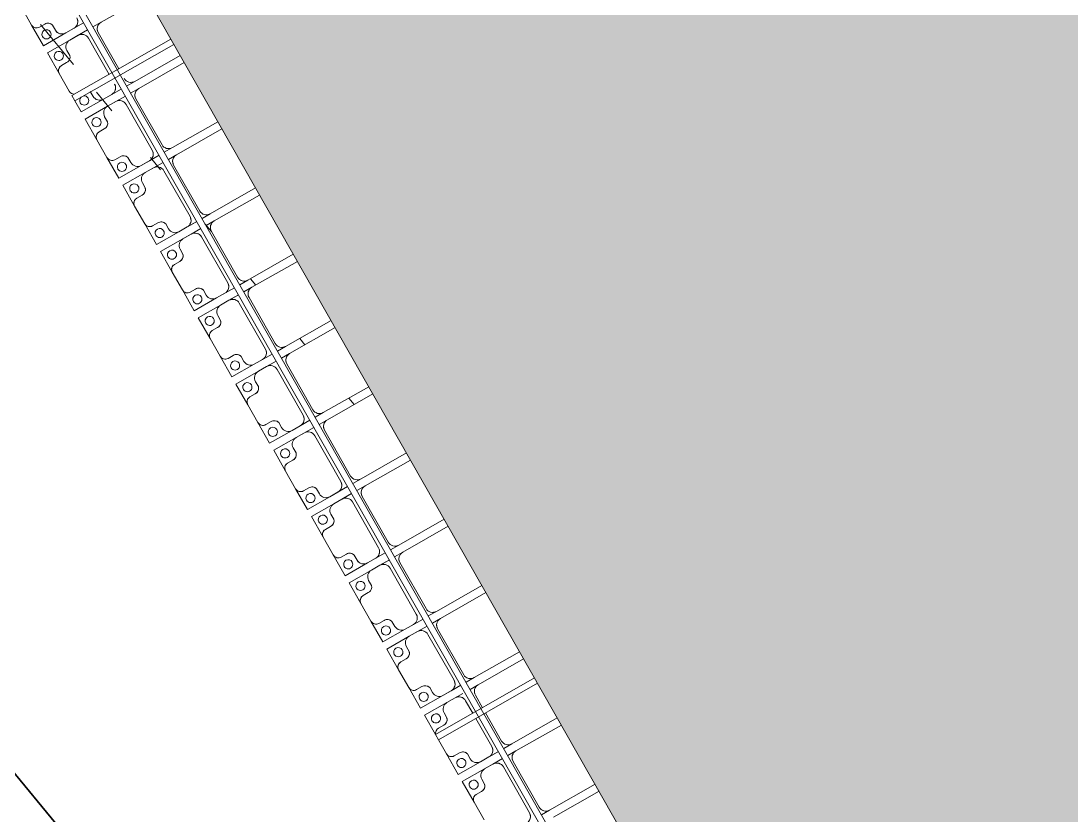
# Model space of a CAD drawing. Header units: millimetres. Extents: x -861324 to 439029, y -308065 to 694685.
# Drawn here: x -200077 to -193188, y -67264 to -62050 of the extents above; entities that cross this region are included whole.
import ezdxf

# ---------------------------------------------------------------- set-up
doc = ezdxf.new("R2010")
doc.units = ezdxf.units.MM
for name, color, linetype, lineweight in [('A-DETL-GENF', 92, 'Continuous', 9), ('A-DETL-THIN', 151, 'Continuous', 9), ('A-GENM', 13, 'Continuous', 9), ('C-TOPO-MAJR', 7, 'Continuous', 35), ('C-TOPO-MINR', 7, 'Continuous', 9), ('S-BEAM', 12, 'Continuous', 9)]:
    doc.layers.add(name, color=color, linetype=linetype, lineweight=lineweight)

# ---------------------------------------------------------------- blocks, each defined once
blk = doc.blocks.new('Dầm C52 - Hộp 40x60-V138-BỐ TRÍ BÈ PIN HỒ BẢN MÒNG')
at = {"layer": 'S-BEAM', "color": 7}
for p, q in [((55233.7, 20), (55982.1, 20)), ((55982.1, 20), (55982.1, -20)), ((55982.1, -20), (55233.7, -20))]:
    blk.add_line(p, q, dxfattribs=at)
blk = doc.blocks.new('Dầm C52 - Hộp 40x60-25899-BỐ TRÍ BÈ PIN HỒ BẢN MÒNG')
at = {"layer": 'S-BEAM', "color": 7}
for p, q in [((55228.8, 20), (55977.2, 20)), ((55977.2, 20), (55977.2, -20)), ((55977.2, -20), (55228.8, -20))]:
    blk.add_line(p, q, dxfattribs=at)
blk = doc.blocks.new('Dai phaodi lai - DẢI PHAO ĐI LẠI-25020-BỐ TRÍ BÈ PIN HỒ BẢN MÒNG')
at = {"layer": 'A-GENM', "color": 7}
for p, q in [((51276.8, 0), (51276.8, -343.3)), ((52723.2, -343.3), (52723.2, 0)), ((56723.2, -343.3), (56723.2, 0)), ((57276.8, 0), (57276.8, -343.3)), ((51723.2, -343.3), (51723.2, 0)), ((51776.8, 0), (51776.8, -343.3)), ((52223.2, -343.3), (52223.2, 0)), ((52276.8, 0), (52276.8, -343.3)), ((52776.8, 0), (52776.8, -343.3)), ((53223.2, -343.3), (53223.2, 0)), ((53276.8, 0), (53276.8, -343.3)), ((53723.2, -343.3), (53723.2, 0)), ((53776.8, 0), (53776.8, -343.3)), ((54223.2, -343.3), (54223.2, 0)), ((54276.8, 0), (54276.8, -343.3)), ((54723.2, -343.3), (54723.2, 0)), ((54776.8, 0), (54776.8, -343.3)), ((55223.2, -343.3), (55223.2, 0)), ((55276.8, 0), (55276.8, -343.3)), ((55723.2, -343.3), (55723.2, 0)), ((55776.8, 0), (55776.8, -343.3)), ((56223.2, -343.3), (56223.2, 0)), ((56276.8, 0), (56276.8, -343.3)), ((56776.8, 0), (56776.8, -343.3)), ((57223.2, -343.3), (57223.2, 0)), ((51276.8, -404.5), (51276.8, -343.3)), ((51723.2, -343.3), (51723.2, -404.5)), ((51776.8, -404.5), (51776.8, -343.3)), ((52223.2, -343.3), (52223.2, -404.5)), ((52276.8, -404.5), (52276.8, -343.3)), ((52723.2, -343.3), (52723.2, -404.5)), ((52776.8, -404.5), (52776.8, -343.3)), ((53223.2, -343.3), (53223.2, -404.5)), ((53276.8, -404.5), (53276.8, -343.3)), ((53723.2, -343.3), (53723.2, -404.5)), ((53776.8, -404.5), (53776.8, -343.3)), ((54223.2, -343.3), (54223.2, -404.5)), ((54276.8, -404.5), (54276.8, -343.3)), ((54723.2, -343.3), (54723.2, -404.5)), ((54776.8, -404.5), (54776.8, -343.3)), ((55223.2, -343.3), (55223.2, -404.5)), ((55276.8, -404.5), (55276.8, -343.3)), ((55723.2, -343.3), (55723.2, -404.5)), ((55776.8, -404.5), (55776.8, -343.3)), ((56223.2, -343.3), (56223.2, -404.5)), ((56276.8, -404.5), (56276.8, -343.3)), ((56723.2, -343.3), (56723.2, -404.5)), ((56776.8, -404.5), (56776.8, -343.3)), ((57223.2, -343.3), (57223.2, -404.5)), ((51326.8, -393.3), (51600, -393.3)), ((51826.8, -393.3), (52173.2, -393.3)), ((52326.8, -393.3), (52673.2, -393.3)), ((52826.8, -393.3), (53173.2, -393.3)), ((53326.8, -393.3), (53673.2, -393.3)), ((53826.8, -393.3), (54173.2, -393.3)), ((54326.8, -393.3), (54673.2, -393.3)), ((54826.8, -393.3), (55173.2, -393.3)), ((55326.8, -393.3), (55673.2, -393.3)), ((55826.8, -393.3), (56173.2, -393.3)), ((56326.8, -393.3), (56421.5, -393.3)), ((56461.5, -393.3), (56673.2, -393.3)), ((56826.8, -393.3), (57173.2, -393.3)), ((51223.2, -444.5), (51223.2, -516.7)), ((51276.8, -516.7), (51276.8, -444.5)), ((51600, -466.7), (51326.8, -466.7)), ((51723.2, -444.5), (51723.2, -516.7)), ((51776.8, -516.7), (51776.8, -444.5)), ((52173.2, -466.7), (51826.8, -466.7)), ((52223.2, -444.5), (52223.2, -516.7)), ((52276.8, -516.7), (52276.8, -444.5)), ((52673.2, -466.7), (52326.8, -466.7)), ((52723.2, -444.5), (52723.2, -516.7)), ((52776.8, -516.7), (52776.8, -444.5)), ((53173.2, -466.7), (52826.8, -466.7)), ((53223.2, -444.5), (53223.2, -516.7)), ((53276.8, -516.7), (53276.8, -444.5)), ((53673.2, -466.7), (53326.8, -466.7)), ((53723.2, -444.5), (53723.2, -516.7)), ((53776.8, -516.7), (53776.8, -444.5)), ((54173.2, -466.7), (53826.8, -466.7)), ((54223.2, -444.5), (54223.2, -516.7)), ((54276.8, -516.7), (54276.8, -444.5)), ((54673.2, -466.7), (54326.8, -466.7)), ((54723.2, -444.5), (54723.2, -516.7)), ((54776.8, -516.7), (54776.8, -444.5)), ((55173.2, -466.7), (54826.8, -466.7)), ((55223.2, -444.5), (55223.2, -516.7)), ((55276.8, -516.7), (55276.8, -444.5)), ((55673.2, -466.7), (55326.8, -466.7)), ((55723.2, -444.5), (55723.2, -516.7)), ((55776.8, -516.7), (55776.8, -444.5)), ((56173.2, -466.7), (55826.8, -466.7)), ((56223.2, -444.5), (56223.2, -516.7)), ((56276.8, -516.7), (56276.8, -460.3)), ((56421.5, -466.7), (56326.8, -466.7)), ((56673.2, -466.7), (56461.5, -466.7)), ((56723.2, -444.5), (56723.2, -516.7)), ((56776.8, -516.7), (56776.8, -444.5)), ((57173.2, -466.7), (56826.8, -466.7)), ((51223.2, -579.3), (51223.2, -516.7)), ((51276.8, -516.7), (51276.8, -579.3)), ((51723.2, -579.3), (51723.2, -516.7)), ((51776.8, -516.7), (51776.8, -579.3)), ((52223.2, -579.3), (52223.2, -516.7)), ((52276.8, -516.7), (52276.8, -579.3)), ((52723.2, -579.3), (52723.2, -516.7)), ((52776.8, -516.7), (52776.8, -579.3)), ((53223.2, -579.3), (53223.2, -516.7)), ((53276.8, -516.7), (53276.8, -579.3)), ((53723.2, -579.3), (53723.2, -516.7)), ((53776.8, -516.7), (53776.8, -579.3)), ((54223.2, -579.3), (54223.2, -516.7)), ((54276.8, -516.7), (54276.8, -579.3)), ((54723.2, -579.3), (54723.2, -516.7)), ((54776.8, -516.7), (54776.8, -579.3)), ((55223.2, -579.3), (55223.2, -516.7)), ((55276.8, -516.7), (55276.8, -579.3)), ((55723.2, -579.3), (55723.2, -516.7)), ((55776.8, -516.7), (55776.8, -579.3)), ((56223.2, -579.3), (56223.2, -516.7)), ((56276.8, -516.7), (56276.8, -579.3)), ((56723.2, -579.3), (56723.2, -516.7)), ((56776.8, -516.7), (56776.8, -579.3)), ((51104.9, -710.4), (51104.9, -670.7)), ((51135.7, -629.3), (51173.2, -629.3)), ((51326.8, -629.3), (51364.3, -629.3)), ((51395.1, -670.7), (51395.1, -710.4)), ((51635.7, -629.3), (51673.2, -629.3)), ((51826.8, -629.3), (51864.3, -629.3)), ((51895.1, -670.7), (51895.1, -710.4)), ((52104.9, -710.4), (52104.9, -670.7)), ((52135.7, -629.3), (52173.2, -629.3)), ((52326.8, -629.3), (52364.3, -629.3)), ((52395.1, -670.7), (52395.1, -710.4)), ((52604.9, -710.4), (52604.9, -670.7)), ((52635.7, -629.3), (52673.2, -629.3)), ((52826.8, -629.3), (52864.3, -629.3)), ((52895.1, -670.7), (52895.1, -710.4)), ((53104.9, -710.4), (53104.9, -670.7)), ((53135.7, -629.3), (53173.2, -629.3)), ((53326.8, -629.3), (53364.3, -629.3)), ((53395.1, -670.7), (53395.1, -710.4)), ((53604.9, -710.4), (53604.9, -670.7)), ((53635.7, -629.3), (53673.2, -629.3)), ((53826.8, -629.3), (53864.3, -629.3)), ((53895.1, -670.7), (53895.1, -710.4)), ((54104.9, -710.4), (54104.9, -670.7)), ((54135.7, -629.3), (54173.2, -629.3)), ((54326.8, -629.3), (54364.3, -629.3)), ((54395.1, -670.7), (54395.1, -710.4)), ((54604.9, -710.4), (54604.9, -670.7)), ((54635.7, -629.3), (54673.2, -629.3)), ((54826.8, -629.3), (54864.3, -629.3)), ((54895.1, -670.7), (54895.1, -710.4)), ((55104.9, -710.4), (55104.9, -670.7)), ((55135.7, -629.3), (55173.2, -629.3)), ((55326.8, -629.3), (55364.3, -629.3)), ((55395.1, -670.7), (55395.1, -710.4)), ((55604.9, -710.4), (55604.9, -670.7)), ((55635.7, -629.3), (55673.2, -629.3)), ((55826.8, -629.3), (55864.3, -629.3)), ((55895.1, -670.7), (55895.1, -710.4)), ((56104.9, -710.4), (56104.9, -670.7)), ((56135.7, -629.3), (56173.2, -629.3)), ((56326.8, -629.3), (56364.3, -629.3)), ((56395.1, -670.7), (56395.1, -710.4)), ((56604.9, -710.4), (56604.9, -670.7)), ((56635.7, -629.3), (56673.2, -629.3)), ((56826.8, -629.3), (56864.3, -629.3)), ((56895.1, -670.7), (56895.1, -710.4)), ((50933.1, -748.4), (51066.9, -748.4)), ((51433.1, -748.4), (51566.9, -748.4)), ((51933.1, -748.4), (52066.9, -748.4)), ((52433.1, -748.4), (52566.9, -748.4)), ((52933.1, -748.4), (53066.9, -748.4)), ((53433.1, -748.4), (53566.9, -748.4)), ((53933.1, -748.4), (54066.9, -748.4)), ((54433.1, -748.4), (54566.9, -748.4)), ((54933.1, -748.4), (55066.9, -748.4)), ((55433.1, -748.4), (55566.9, -748.4)), ((55933.1, -748.4), (56066.9, -748.4)), ((56461.5, -748.4), (56566.9, -748.4)), ((56933.1, -748.4), (57066.9, -748.4))]:
    blk.add_line(p, q, dxfattribs=at)
at = {"layer": 'A-GENM', "color": 9}
for p, q in [((51276.8, -404.5), (51276.8, -343.3)), ((51723.2, -343.3), (51723.2, -404.5)), ((51776.8, -404.5), (51776.8, -343.3)), ((52223.2, -343.3), (52223.2, -404.5)), ((52276.8, -404.5), (52276.8, -343.3)), ((52723.2, -343.3), (52723.2, -404.5)), ((52776.8, -404.5), (52776.8, -343.3)), ((53223.2, -343.3), (53223.2, -404.5)), ((53276.8, -404.5), (53276.8, -343.3)), ((53723.2, -343.3), (53723.2, -404.5)), ((53776.8, -404.5), (53776.8, -343.3)), ((54223.2, -343.3), (54223.2, -404.5)), ((54276.8, -404.5), (54276.8, -343.3)), ((54723.2, -343.3), (54723.2, -404.5)), ((54776.8, -404.5), (54776.8, -343.3)), ((55223.2, -343.3), (55223.2, -404.5)), ((55276.8, -404.5), (55276.8, -343.3)), ((55723.2, -343.3), (55723.2, -404.5)), ((55776.8, -404.5), (55776.8, -343.3)), ((56223.2, -343.3), (56223.2, -404.5)), ((56276.8, -404.5), (56276.8, -343.3)), ((56723.2, -343.3), (56723.2, -404.5)), ((56776.8, -404.5), (56776.8, -343.3)), ((57223.2, -343.3), (57223.2, -404.5)), ((51223.2, -444.5), (51223.2, -579.3)), ((51276.8, -579.3), (51276.8, -444.5)), ((51723.2, -444.5), (51723.2, -579.3)), ((51776.8, -579.3), (51776.8, -444.5)), ((52223.2, -444.5), (52223.2, -579.3)), ((52276.8, -579.3), (52276.8, -444.5)), ((52723.2, -444.5), (52723.2, -579.3)), ((52776.8, -579.3), (52776.8, -444.5)), ((53223.2, -444.5), (53223.2, -579.3)), ((53276.8, -579.3), (53276.8, -444.5)), ((53723.2, -444.5), (53723.2, -579.3)), ((53776.8, -579.3), (53776.8, -444.5)), ((54223.2, -444.5), (54223.2, -579.3)), ((54276.8, -579.3), (54276.8, -444.5)), ((54723.2, -444.5), (54723.2, -579.3)), ((54776.8, -579.3), (54776.8, -444.5)), ((55223.2, -444.5), (55223.2, -579.3)), ((55276.8, -579.3), (55276.8, -444.5)), ((55723.2, -444.5), (55723.2, -579.3)), ((55776.8, -579.3), (55776.8, -444.5)), ((56223.2, -444.5), (56223.2, -579.3)), ((56276.8, -579.3), (56276.8, -460.3)), ((56723.2, -444.5), (56723.2, -579.3)), ((56776.8, -579.3), (56776.8, -444.5)), ((51223.2, -579.3), (51223.2, -748.4)), ((51223.2, -748.4), (51223.2, -579.3)), ((51276.8, -748.4), (51276.8, -579.3)), ((51276.8, -579.3), (51276.8, -748.4)), ((51723.2, -579.3), (51723.2, -748.4)), ((51723.2, -748.4), (51723.2, -579.3)), ((51776.8, -748.4), (51776.8, -579.3)), ((51776.8, -579.3), (51776.8, -748.4)), ((52223.2, -579.3), (52223.2, -748.4)), ((52223.2, -748.4), (52223.2, -579.3)), ((52276.8, -748.4), (52276.8, -579.3)), ((52276.8, -579.3), (52276.8, -748.4)), ((52723.2, -579.3), (52723.2, -748.4)), ((52723.2, -748.4), (52723.2, -579.3)), ((52776.8, -748.4), (52776.8, -579.3)), ((52776.8, -579.3), (52776.8, -748.4)), ((53223.2, -579.3), (53223.2, -748.4)), ((53223.2, -748.4), (53223.2, -579.3)), ((53276.8, -748.4), (53276.8, -579.3)), ((53276.8, -579.3), (53276.8, -748.4)), ((53723.2, -579.3), (53723.2, -748.4)), ((53723.2, -748.4), (53723.2, -579.3)), ((53776.8, -748.4), (53776.8, -579.3)), ((53776.8, -579.3), (53776.8, -748.4)), ((54223.2, -579.3), (54223.2, -748.4)), ((54223.2, -748.4), (54223.2, -579.3)), ((54276.8, -748.4), (54276.8, -579.3)), ((54276.8, -579.3), (54276.8, -748.4)), ((54723.2, -579.3), (54723.2, -748.4)), ((54723.2, -748.4), (54723.2, -579.3)), ((54776.8, -748.4), (54776.8, -579.3)), ((54776.8, -579.3), (54776.8, -748.4)), ((55223.2, -579.3), (55223.2, -748.4)), ((55223.2, -748.4), (55223.2, -579.3)), ((55276.8, -748.4), (55276.8, -579.3)), ((55276.8, -579.3), (55276.8, -748.4)), ((55723.2, -579.3), (55723.2, -748.4)), ((55723.2, -748.4), (55723.2, -579.3)), ((55776.8, -748.4), (55776.8, -579.3)), ((55776.8, -579.3), (55776.8, -748.4)), ((56223.2, -579.3), (56223.2, -748.4)), ((56223.2, -748.4), (56223.2, -579.3)), ((56276.8, -748.4), (56276.8, -579.3)), ((56276.8, -579.3), (56276.8, -748.4)), ((56723.2, -579.3), (56723.2, -748.4)), ((56723.2, -748.4), (56723.2, -579.3)), ((56776.8, -748.4), (56776.8, -579.3)), ((56776.8, -579.3), (56776.8, -748.4)), ((51104.9, -670.7), (51104.9, -710.4)), ((51104.9, -670.7), (51104.9, -710.4)), ((51104.9, -710.4), (51104.9, -670.7)), ((51173.2, -629.3), (51135.7, -629.3)), ((51173.2, -629.3), (51135.7, -629.3)), ((51135.7, -629.3), (51173.2, -629.3)), ((51364.3, -629.3), (51326.8, -629.3)), ((51364.3, -629.3), (51326.8, -629.3)), ((51326.8, -629.3), (51364.3, -629.3)), ((51673.2, -629.3), (51635.7, -629.3)), ((51673.2, -629.3), (51635.7, -629.3)), ((51635.7, -629.3), (51673.2, -629.3)), ((51864.3, -629.3), (51826.8, -629.3)), ((51864.3, -629.3), (51826.8, -629.3)), ((51826.8, -629.3), (51864.3, -629.3)), ((52104.9, -670.7), (52104.9, -710.4)), ((52104.9, -670.7), (52104.9, -710.4)), ((52104.9, -710.4), (52104.9, -670.7)), ((52173.2, -629.3), (52135.7, -629.3)), ((52173.2, -629.3), (52135.7, -629.3)), ((52135.7, -629.3), (52173.2, -629.3)), ((52364.3, -629.3), (52326.8, -629.3)), ((52364.3, -629.3), (52326.8, -629.3)), ((52326.8, -629.3), (52364.3, -629.3)), ((52604.9, -670.7), (52604.9, -710.4)), ((52604.9, -670.7), (52604.9, -710.4)), ((52604.9, -710.4), (52604.9, -670.7)), ((52673.2, -629.3), (52635.7, -629.3)), ((52673.2, -629.3), (52635.7, -629.3)), ((52635.7, -629.3), (52673.2, -629.3)), ((52864.3, -629.3), (52826.8, -629.3)), ((52864.3, -629.3), (52826.8, -629.3)), ((52826.8, -629.3), (52864.3, -629.3)), ((53104.9, -670.7), (53104.9, -710.4)), ((53104.9, -670.7), (53104.9, -710.4)), ((53104.9, -710.4), (53104.9, -670.7)), ((53173.2, -629.3), (53135.7, -629.3)), ((53173.2, -629.3), (53135.7, -629.3)), ((53135.7, -629.3), (53173.2, -629.3)), ((53364.3, -629.3), (53326.8, -629.3)), ((53364.3, -629.3), (53326.8, -629.3)), ((53326.8, -629.3), (53364.3, -629.3)), ((53604.9, -670.7), (53604.9, -710.4)), ((53604.9, -670.7), (53604.9, -710.4)), ((53604.9, -710.4), (53604.9, -670.7)), ((53673.2, -629.3), (53635.7, -629.3)), ((53673.2, -629.3), (53635.7, -629.3)), ((53635.7, -629.3), (53673.2, -629.3)), ((53864.3, -629.3), (53826.8, -629.3)), ((53864.3, -629.3), (53826.8, -629.3)), ((53826.8, -629.3), (53864.3, -629.3)), ((54104.9, -670.7), (54104.9, -710.4)), ((54104.9, -670.7), (54104.9, -710.4)), ((54104.9, -710.4), (54104.9, -670.7)), ((54173.2, -629.3), (54135.7, -629.3)), ((54173.2, -629.3), (54135.7, -629.3)), ((54135.7, -629.3), (54173.2, -629.3)), ((54364.3, -629.3), (54326.8, -629.3)), ((54364.3, -629.3), (54326.8, -629.3)), ((54326.8, -629.3), (54364.3, -629.3)), ((54604.9, -670.7), (54604.9, -710.4)), ((54604.9, -670.7), (54604.9, -710.4)), ((54604.9, -710.4), (54604.9, -670.7)), ((54673.2, -629.3), (54635.7, -629.3)), ((54673.2, -629.3), (54635.7, -629.3)), ((54635.7, -629.3), (54673.2, -629.3)), ((54864.3, -629.3), (54826.8, -629.3)), ((54864.3, -629.3), (54826.8, -629.3)), ((54826.8, -629.3), (54864.3, -629.3)), ((55104.9, -670.7), (55104.9, -710.4)), ((55104.9, -670.7), (55104.9, -710.4)), ((55104.9, -710.4), (55104.9, -670.7)), ((55173.2, -629.3), (55135.7, -629.3)), ((55173.2, -629.3), (55135.7, -629.3)), ((55135.7, -629.3), (55173.2, -629.3)), ((55364.3, -629.3), (55326.8, -629.3)), ((55364.3, -629.3), (55326.8, -629.3)), ((55326.8, -629.3), (55364.3, -629.3)), ((55604.9, -670.7), (55604.9, -710.4)), ((55604.9, -670.7), (55604.9, -710.4)), ((55604.9, -710.4), (55604.9, -670.7)), ((55673.2, -629.3), (55635.7, -629.3)), ((55673.2, -629.3), (55635.7, -629.3)), ((55635.7, -629.3), (55673.2, -629.3)), ((55864.3, -629.3), (55826.8, -629.3)), ((55864.3, -629.3), (55826.8, -629.3)), ((55826.8, -629.3), (55864.3, -629.3)), ((56104.9, -670.7), (56104.9, -710.4)), ((56104.9, -670.7), (56104.9, -710.4)), ((56104.9, -710.4), (56104.9, -670.7)), ((56173.2, -629.3), (56135.7, -629.3)), ((56173.2, -629.3), (56135.7, -629.3)), ((56135.7, -629.3), (56173.2, -629.3)), ((56364.3, -629.3), (56326.8, -629.3)), ((56364.3, -629.3), (56326.8, -629.3)), ((56326.8, -629.3), (56364.3, -629.3)), ((56604.9, -670.7), (56604.9, -710.4)), ((56604.9, -670.7), (56604.9, -710.4)), ((56604.9, -710.4), (56604.9, -670.7)), ((56673.2, -629.3), (56635.7, -629.3)), ((56673.2, -629.3), (56635.7, -629.3)), ((56635.7, -629.3), (56673.2, -629.3)), ((56864.3, -629.3), (56826.8, -629.3)), ((56864.3, -629.3), (56826.8, -629.3)), ((56826.8, -629.3), (56864.3, -629.3)), ((51223.2, -748.4), (51066.9, -748.4)), ((51066.9, -748.4), (51223.2, -748.4)), ((51433.1, -748.4), (51276.8, -748.4)), ((51276.8, -748.4), (51433.1, -748.4)), ((51723.2, -748.4), (51640, -748.4)), ((51640, -748.4), (51723.2, -748.4)), ((51933.1, -748.4), (51776.8, -748.4)), ((51776.8, -748.4), (51933.1, -748.4)), ((52223.2, -748.4), (52066.9, -748.4)), ((52066.9, -748.4), (52223.2, -748.4)), ((52433.1, -748.4), (52276.8, -748.4)), ((52276.8, -748.4), (52433.1, -748.4)), ((52723.2, -748.4), (52566.9, -748.4)), ((52566.9, -748.4), (52723.2, -748.4)), ((52933.1, -748.4), (52776.8, -748.4)), ((52776.8, -748.4), (52933.1, -748.4)), ((53223.2, -748.4), (53066.9, -748.4)), ((53066.9, -748.4), (53223.2, -748.4)), ((53433.1, -748.4), (53276.8, -748.4)), ((53276.8, -748.4), (53433.1, -748.4)), ((53723.2, -748.4), (53566.9, -748.4)), ((53566.9, -748.4), (53723.2, -748.4)), ((53933.1, -748.4), (53776.8, -748.4)), ((53776.8, -748.4), (53933.1, -748.4)), ((54223.2, -748.4), (54066.9, -748.4)), ((54066.9, -748.4), (54223.2, -748.4)), ((54433.1, -748.4), (54276.8, -748.4)), ((54276.8, -748.4), (54433.1, -748.4)), ((54723.2, -748.4), (54566.9, -748.4)), ((54566.9, -748.4), (54723.2, -748.4)), ((54933.1, -748.4), (54776.8, -748.4)), ((54776.8, -748.4), (54933.1, -748.4)), ((55223.2, -748.4), (55066.9, -748.4)), ((55066.9, -748.4), (55223.2, -748.4)), ((55433.1, -748.4), (55276.8, -748.4)), ((55276.8, -748.4), (55433.1, -748.4)), ((55723.2, -748.4), (55566.9, -748.4)), ((55566.9, -748.4), (55723.2, -748.4)), ((55933.1, -748.4), (55776.8, -748.4)), ((55776.8, -748.4), (55933.1, -748.4)), ((56223.2, -748.4), (56066.9, -748.4)), ((56066.9, -748.4), (56223.2, -748.4)), ((56421.5, -748.4), (56276.8, -748.4)), ((56276.8, -748.4), (56421.5, -748.4)), ((56723.2, -748.4), (56566.9, -748.4)), ((56566.9, -748.4), (56723.2, -748.4)), ((56933.1, -748.4), (56776.8, -748.4)), ((56776.8, -748.4), (56933.1, -748.4))]:
    blk.add_line(p, q, dxfattribs=at)
at = {"layer": 'A-GENM', "color": 7}
for centre, radius, start, end in [((51326.8, -343.3), 50, 180, 270), ((51673.2, -343.3), 50, 270, 0), ((51673.2, -343.3), 50, 300, 0), ((51826.8, -343.3), 50, 180, 270), ((52173.2, -343.3), 50, 270, 0), ((52173.2, -343.3), 50, 300, 0), ((52326.8, -343.3), 50, 180, 270), ((52673.2, -343.3), 50, 270, 0), ((52673.2, -343.3), 50, 300, 0), ((52826.8, -343.3), 50, 180, 270), ((53173.2, -343.3), 50, 270, 0), ((53173.2, -343.3), 50, 300, 0), ((53326.8, -343.3), 50, 180, 270), ((53673.2, -343.3), 50, 270, 0), ((53673.2, -343.3), 50, 300, 0), ((53826.8, -343.3), 50, 180, 270), ((54173.2, -343.3), 50, 270, 0), ((54173.2, -343.3), 50, 300, 0), ((54326.8, -343.3), 50, 180, 270), ((54673.2, -343.3), 50, 270, 0), ((54673.2, -343.3), 50, 300, 0), ((54826.8, -343.3), 50, 180, 270), ((55173.2, -343.3), 50, 270, 0), ((55173.2, -343.3), 50, 300, 0), ((55326.8, -343.3), 50, 180, 270), ((55673.2, -343.3), 50, 270, 0), ((55673.2, -343.3), 50, 300, 0), ((55826.8, -343.3), 50, 180, 270), ((56173.2, -343.3), 50, 270, 0), ((56173.2, -343.3), 50, 300, 0), ((56326.8, -343.3), 50, 180, 270), ((56673.2, -343.3), 50, 270, 0), ((56673.2, -343.3), 50, 300, 0), ((56826.8, -343.3), 50, 180, 270), ((57173.2, -343.3), 50, 270, 0), ((57173.2, -343.3), 50, 300, 0), ((51326.8, -343.3), 50, 210, 270), ((51826.8, -343.3), 50, 210, 270), ((52326.8, -343.3), 50, 210, 270), ((52826.8, -343.3), 50, 210, 270), ((53326.8, -343.3), 50, 210, 270), ((53826.8, -343.3), 50, 210, 270), ((54326.8, -343.3), 50, 210, 270), ((54826.8, -343.3), 50, 210, 270), ((55326.8, -343.3), 50, 210, 270), ((55826.8, -343.3), 50, 210, 270), ((56326.8, -343.3), 50, 210, 270), ((56826.8, -343.3), 50, 210, 270), ((51173.2, -516.7), 50, 360, 90), ((51173.2, -516.7), 50, 30, 90), ((51326.8, -516.7), 50, 90, 180), ((51326.8, -516.7), 50, 120, 180), ((51673.2, -516.7), 50, 360, 90), ((51673.2, -516.7), 50, 30, 90), ((51826.8, -516.7), 50, 90, 180), ((51826.8, -516.7), 50, 120, 180), ((52173.2, -516.7), 50, 360, 90), ((52173.2, -516.7), 50, 30, 90), ((52326.8, -516.7), 50, 90, 180), ((52326.8, -516.7), 50, 120, 180), ((52673.2, -516.7), 50, 360, 90), ((52673.2, -516.7), 50, 30, 90), ((52826.8, -516.7), 50, 90, 180), ((52826.8, -516.7), 50, 120, 180), ((53173.2, -516.7), 50, 360, 90), ((53173.2, -516.7), 50, 30, 90), ((53326.8, -516.7), 50, 90, 180), ((53326.8, -516.7), 50, 120, 180), ((53673.2, -516.7), 50, 360, 90), ((53673.2, -516.7), 50, 30, 90), ((53826.8, -516.7), 50, 90, 180), ((53826.8, -516.7), 50, 120, 180), ((54173.2, -516.7), 50, 360, 90), ((54173.2, -516.7), 50, 30, 90), ((54326.8, -516.7), 50, 90, 180), ((54326.8, -516.7), 50, 120, 180), ((54673.2, -516.7), 50, 360, 90), ((54673.2, -516.7), 50, 30, 90), ((54826.8, -516.7), 50, 90, 180), ((54826.8, -516.7), 50, 120, 180), ((55173.2, -516.7), 50, 360, 90), ((55173.2, -516.7), 50, 30, 90), ((55326.8, -516.7), 50, 90, 180), ((55326.8, -516.7), 50, 120, 180), ((55673.2, -516.7), 50, 360, 90), ((55673.2, -516.7), 50, 30, 90), ((55826.8, -516.7), 50, 90, 180), ((55826.8, -516.7), 50, 120, 180), ((56173.2, -516.7), 50, 360, 90), ((56173.2, -516.7), 50, 30, 90), ((56326.8, -516.7), 50, 90, 180), ((56326.8, -516.7), 50, 121.26947, 180), ((56673.2, -516.7), 50, 360, 90), ((56673.2, -516.7), 50, 30, 90), ((56826.8, -516.7), 50, 90, 180), ((56826.8, -516.7), 50, 120, 180), ((57173.2, -516.7), 50, 360, 90), ((57173.2, -516.7), 50, 30, 90), ((51173.2, -579.3), 50, 270, 360), ((51326.8, -579.3), 50, 180, 270), ((51673.2, -579.3), 50, 270, 360), ((51826.8, -579.3), 50, 180, 270), ((52173.2, -579.3), 50, 270, 360), ((52326.8, -579.3), 50, 180, 270), ((52673.2, -579.3), 50, 270, 360), ((52826.8, -579.3), 50, 180, 270), ((53173.2, -579.3), 50, 270, 360), ((53326.8, -579.3), 50, 180, 270), ((53673.2, -579.3), 50, 270, 360), ((53826.8, -579.3), 50, 180, 270), ((54173.2, -579.3), 50, 270, 360), ((54326.8, -579.3), 50, 180, 270), ((54673.2, -579.3), 50, 270, 360), ((54826.8, -579.3), 50, 180, 270), ((55173.2, -579.3), 50, 270, 360), ((55326.8, -579.3), 50, 180, 270), ((55673.2, -579.3), 50, 270, 360), ((55826.8, -579.3), 50, 180, 270), ((56173.2, -579.3), 50, 270, 360), ((56326.8, -579.3), 50, 180, 270), ((56673.2, -579.3), 50, 270, 360), ((56826.8, -579.3), 50, 180, 270), ((51144.8, -668.2), 40, 103.18854, 183.50807), ((51355.2, -668.2), 40, 356.49193, 76.81146), ((51855.2, -668.2), 40, 356.49193, 76.81146), ((52144.8, -668.2), 40, 103.18854, 183.50807), ((52355.2, -668.2), 40, 356.49193, 76.81146), ((52644.8, -668.2), 40, 103.18854, 183.50807), ((52855.2, -668.2), 40, 356.49193, 76.81146), ((53144.8, -668.2), 40, 103.18854, 183.50807), ((53355.2, -668.2), 40, 356.49193, 76.81146), ((53644.8, -668.2), 40, 103.18854, 183.50807), ((53855.2, -668.2), 40, 356.49193, 76.81146), ((54144.8, -668.2), 40, 103.18854, 183.50807), ((54355.2, -668.2), 40, 356.49193, 76.81146), ((54644.8, -668.2), 40, 103.18854, 183.50807), ((54855.2, -668.2), 40, 356.49193, 76.81146), ((55144.8, -668.2), 40, 103.18854, 183.50807), ((55355.2, -668.2), 40, 356.49193, 76.81146), ((55644.8, -668.2), 40, 103.18854, 183.50807), ((55855.2, -668.2), 40, 356.49193, 76.81146), ((56144.8, -668.2), 40, 103.18854, 183.50807), ((56355.2, -668.2), 40, 356.49193, 76.81146), ((56644.8, -668.2), 40, 103.18854, 183.50807), ((56855.2, -668.2), 40, 356.49193, 76.81146), ((51066.9, -710.4), 38, 270, 0), ((51433.1, -710.4), 38, 180, 270), ((51566.9, -710.4), 38, 270, 330), ((51933.1, -710.4), 38, 180, 270), ((52066.9, -710.4), 38, 270, 0), ((52433.1, -710.4), 38, 180, 270), ((52566.9, -710.4), 38, 270, 0), ((52933.1, -710.4), 38, 180, 270), ((53066.9, -710.4), 38, 270, 0), ((53433.1, -710.4), 38, 180, 270), ((53566.9, -710.4), 38, 270, 0), ((53933.1, -710.4), 38, 180, 270), ((54066.9, -710.4), 38, 270, 0), ((54433.1, -710.4), 38, 180, 270), ((54566.9, -710.4), 38, 270, 0), ((54933.1, -710.4), 38, 180, 270), ((55066.9, -710.4), 38, 270, 0), ((55433.1, -710.4), 38, 180, 270), ((55566.9, -710.4), 38, 270, 0), ((55933.1, -710.4), 38, 180, 270), ((56066.9, -710.4), 38, 270, 0), ((56433.1, -710.4), 38, 180, 255), ((56566.9, -710.4), 38, 270, 0), ((56933.1, -710.4), 38, 180, 270)]:
    blk.add_arc(centre, radius, start, end, dxfattribs=at)
at = {"layer": 'A-GENM', "color": 9}
for centre, radius, start, end in [((51173.2, -579.3), 50, 270, 0), ((51173.2, -579.3), 50, 270, 0), ((51173.2, -579.3), 50, 270, 360), ((51326.8, -579.3), 50, 180, 270), ((51326.8, -579.3), 50, 180, 270), ((51326.8, -579.3), 50, 180, 270), ((51673.2, -579.3), 50, 270, 360), ((51673.2, -579.3), 50, 270, 360), ((51673.2, -579.3), 50, 270, 360), ((51826.8, -579.3), 50, 180, 270), ((51826.8, -579.3), 50, 180, 270), ((51826.8, -579.3), 50, 180, 270), ((52173.2, -579.3), 50, 270, 360), ((52173.2, -579.3), 50, 270, 360), ((52173.2, -579.3), 50, 270, 360), ((52326.8, -579.3), 50, 180, 270), ((52326.8, -579.3), 50, 180, 270), ((52326.8, -579.3), 50, 180, 270), ((52673.2, -579.3), 50, 270, 0), ((52673.2, -579.3), 50, 270, 0), ((52673.2, -579.3), 50, 270, 360), ((52826.8, -579.3), 50, 180, 270), ((52826.8, -579.3), 50, 180, 270), ((52826.8, -579.3), 50, 180, 270), ((53173.2, -579.3), 50, 270, 360), ((53173.2, -579.3), 50, 270, 360), ((53173.2, -579.3), 50, 270, 360), ((53326.8, -579.3), 50, 180, 270), ((53326.8, -579.3), 50, 180, 270), ((53326.8, -579.3), 50, 180, 270), ((53673.2, -579.3), 50, 270, 0), ((53673.2, -579.3), 50, 270, 0), ((53673.2, -579.3), 50, 270, 360), ((53826.8, -579.3), 50, 180, 270), ((53826.8, -579.3), 50, 180, 270), ((53826.8, -579.3), 50, 180, 270), ((54173.2, -579.3), 50, 270, 360), ((54173.2, -579.3), 50, 270, 360), ((54173.2, -579.3), 50, 270, 360), ((54326.8, -579.3), 50, 180, 270), ((54326.8, -579.3), 50, 180, 270), ((54326.8, -579.3), 50, 180, 270), ((54673.2, -579.3), 50, 270, 360), ((54673.2, -579.3), 50, 270, 360), ((54673.2, -579.3), 50, 270, 360), ((54826.8, -579.3), 50, 180, 270), ((54826.8, -579.3), 50, 180, 270), ((54826.8, -579.3), 50, 180, 270), ((55173.2, -579.3), 50, 270, 0), ((55173.2, -579.3), 50, 270, 0), ((55173.2, -579.3), 50, 270, 360), ((55326.8, -579.3), 50, 180, 270), ((55326.8, -579.3), 50, 180, 270), ((55326.8, -579.3), 50, 180, 270), ((55673.2, -579.3), 50, 270, 360), ((55673.2, -579.3), 50, 270, 360), ((55673.2, -579.3), 50, 270, 360), ((55826.8, -579.3), 50, 180, 270), ((55826.8, -579.3), 50, 180, 270), ((55826.8, -579.3), 50, 180, 270), ((56173.2, -579.3), 50, 270, 360), ((56173.2, -579.3), 50, 270, 360), ((56173.2, -579.3), 50, 270, 360), ((56326.8, -579.3), 50, 180, 270), ((56326.8, -579.3), 50, 180, 270), ((56326.8, -579.3), 50, 180, 270), ((56673.2, -579.3), 50, 270, 0), ((56673.2, -579.3), 50, 270, 0), ((56673.2, -579.3), 50, 270, 360), ((56826.8, -579.3), 50, 180, 270), ((56826.8, -579.3), 50, 180, 270), ((56826.8, -579.3), 50, 180, 270), ((51144.8, -668.2), 40, 143.34831, 183.50807), ((51144.8, -668.2), 40, 143.34831, 183.50807), ((51144.8, -668.2), 40, 143.34831, 183.50807), ((51144.8, -668.2), 40, 103.18854, 129.96172), ((51144.8, -668.2), 40, 103.18854, 129.96172), ((51144.8, -668.2), 40, 103.18854, 129.96172), ((51168.4, -693.3), 30, 90, 270), ((51168.4, -693.3), 30, 90, 270), ((51168.4, -693.3), 30, 270, 90), ((51168.4, -693.3), 30, 270, 90), ((51331.6, -693.3), 30, 90, 270), ((51331.6, -693.3), 30, 90, 270), ((51331.6, -693.3), 30, 270, 90), ((51331.6, -693.3), 30, 270, 90), ((51355.2, -668.2), 40, 63.42487, 76.81146), ((51355.2, -668.2), 40, 63.42487, 76.81146), ((51355.2, -668.2), 40, 63.42487, 76.81146), ((51355.2, -668.2), 40, 356.49193, 50.03828), ((51355.2, -668.2), 40, 356.49193, 50.03828), ((51355.2, -668.2), 40, 356.49193, 50.03828), ((51668.4, -693.3), 30, 90, 165), ((51668.4, -693.3), 30, 90, 165), ((51668.4, -693.3), 30, 270, 90), ((51668.4, -693.3), 30, 270, 90), ((51831.6, -693.3), 30, 90, 270), ((51831.6, -693.3), 30, 90, 270), ((51831.6, -693.3), 30, 270, 90), ((51831.6, -693.3), 30, 270, 90), ((51855.2, -668.2), 40, 63.42487, 76.81146), ((51855.2, -668.2), 40, 63.42487, 76.81146), ((51855.2, -668.2), 40, 63.42487, 76.81146), ((51855.2, -668.2), 40, 356.49193, 50.03828), ((51855.2, -668.2), 40, 356.49193, 50.03828), ((51855.2, -668.2), 40, 356.49193, 50.03828), ((52144.8, -668.2), 40, 143.34831, 183.50807), ((52144.8, -668.2), 40, 143.34831, 183.50807), ((52144.8, -668.2), 40, 143.34831, 183.50807), ((52144.8, -668.2), 40, 103.18854, 129.96172), ((52144.8, -668.2), 40, 103.18854, 129.96172), ((52144.8, -668.2), 40, 103.18854, 129.96172), ((52168.4, -693.3), 30, 90, 270), ((52168.4, -693.3), 30, 90, 270), ((52168.4, -693.3), 30, 270, 90), ((52168.4, -693.3), 30, 270, 90), ((52331.6, -693.3), 30, 90, 270), ((52331.6, -693.3), 30, 90, 270), ((52331.6, -693.3), 30, 270, 90), ((52331.6, -693.3), 30, 270, 90), ((52355.2, -668.2), 40, 63.42487, 76.81146), ((52355.2, -668.2), 40, 63.42487, 76.81146), ((52355.2, -668.2), 40, 63.42487, 76.81146), ((52355.2, -668.2), 40, 356.49193, 50.03828), ((52355.2, -668.2), 40, 356.49193, 50.03828), ((52355.2, -668.2), 40, 356.49193, 50.03828), ((52644.8, -668.2), 40, 143.34831, 183.50807), ((52644.8, -668.2), 40, 143.34831, 183.50807), ((52644.8, -668.2), 40, 143.34831, 183.50807), ((52644.8, -668.2), 40, 103.18854, 129.96172), ((52644.8, -668.2), 40, 103.18854, 129.96172), ((52644.8, -668.2), 40, 103.18854, 129.96172), ((52668.4, -693.3), 30, 90, 270), ((52668.4, -693.3), 30, 90, 270), ((52668.4, -693.3), 30, 270, 90), ((52668.4, -693.3), 30, 270, 90), ((52831.6, -693.3), 30, 90, 270), ((52831.6, -693.3), 30, 90, 270), ((52831.6, -693.3), 30, 270, 90), ((52831.6, -693.3), 30, 270, 90), ((52855.2, -668.2), 40, 63.42487, 76.81146), ((52855.2, -668.2), 40, 63.42487, 76.81146), ((52855.2, -668.2), 40, 63.42487, 76.81146), ((52855.2, -668.2), 40, 356.49193, 50.03828), ((52855.2, -668.2), 40, 356.49193, 50.03828), ((52855.2, -668.2), 40, 356.49193, 50.03828), ((53144.8, -668.2), 40, 143.34831, 183.50807), ((53144.8, -668.2), 40, 143.34831, 183.50807), ((53144.8, -668.2), 40, 143.34831, 183.50807), ((53144.8, -668.2), 40, 103.18854, 129.96172), ((53144.8, -668.2), 40, 103.18854, 129.96172), ((53144.8, -668.2), 40, 103.18854, 129.96172), ((53168.4, -693.3), 30, 90, 270), ((53168.4, -693.3), 30, 90, 270), ((53168.4, -693.3), 30, 270, 90), ((53168.4, -693.3), 30, 270, 90), ((53331.6, -693.3), 30, 90, 270), ((53331.6, -693.3), 30, 90, 270), ((53331.6, -693.3), 30, 270, 90), ((53331.6, -693.3), 30, 270, 90), ((53355.2, -668.2), 40, 63.42487, 76.81146), ((53355.2, -668.2), 40, 63.42487, 76.81146), ((53355.2, -668.2), 40, 63.42487, 76.81146), ((53355.2, -668.2), 40, 356.49193, 50.03828), ((53355.2, -668.2), 40, 356.49193, 50.03828), ((53355.2, -668.2), 40, 356.49193, 50.03828), ((53644.8, -668.2), 40, 143.34831, 183.50807), ((53644.8, -668.2), 40, 143.34831, 183.50807), ((53644.8, -668.2), 40, 143.34831, 183.50807), ((53644.8, -668.2), 40, 103.18854, 129.96172), ((53644.8, -668.2), 40, 103.18854, 129.96172), ((53644.8, -668.2), 40, 103.18854, 129.96172), ((53668.4, -693.3), 30, 90, 270), ((53668.4, -693.3), 30, 90, 270), ((53668.4, -693.3), 30, 270, 90), ((53668.4, -693.3), 30, 270, 90), ((53831.6, -693.3), 30, 90, 270), ((53831.6, -693.3), 30, 90, 270), ((53831.6, -693.3), 30, 270, 90), ((53831.6, -693.3), 30, 270, 90), ((53855.2, -668.2), 40, 63.42487, 76.81146), ((53855.2, -668.2), 40, 63.42487, 76.81146), ((53855.2, -668.2), 40, 63.42487, 76.81146), ((53855.2, -668.2), 40, 356.49193, 50.03828), ((53855.2, -668.2), 40, 356.49193, 50.03828), ((53855.2, -668.2), 40, 356.49193, 50.03828), ((54144.8, -668.2), 40, 143.34831, 183.50807), ((54144.8, -668.2), 40, 143.34831, 183.50807), ((54144.8, -668.2), 40, 143.34831, 183.50807), ((54144.8, -668.2), 40, 103.18854, 129.96172), ((54144.8, -668.2), 40, 103.18854, 129.96172), ((54144.8, -668.2), 40, 103.18854, 129.96172), ((54168.4, -693.3), 30, 90, 270), ((54168.4, -693.3), 30, 90, 270), ((54168.4, -693.3), 30, 270, 90), ((54168.4, -693.3), 30, 270, 90), ((54331.6, -693.3), 30, 90, 270), ((54331.6, -693.3), 30, 90, 270), ((54331.6, -693.3), 30, 270, 90), ((54331.6, -693.3), 30, 270, 90), ((54355.2, -668.2), 40, 63.42487, 76.81146), ((54355.2, -668.2), 40, 63.42487, 76.81146), ((54355.2, -668.2), 40, 63.42487, 76.81146), ((54355.2, -668.2), 40, 356.49193, 50.03828), ((54355.2, -668.2), 40, 356.49193, 50.03828), ((54355.2, -668.2), 40, 356.49193, 50.03828), ((54644.8, -668.2), 40, 143.34831, 183.50807), ((54644.8, -668.2), 40, 143.34831, 183.50807), ((54644.8, -668.2), 40, 143.34831, 183.50807), ((54644.8, -668.2), 40, 103.18854, 129.96172), ((54644.8, -668.2), 40, 103.18854, 129.96172), ((54644.8, -668.2), 40, 103.18854, 129.96172), ((54668.4, -693.3), 30, 90, 270), ((54668.4, -693.3), 30, 90, 270), ((54668.4, -693.3), 30, 270, 90), ((54668.4, -693.3), 30, 270, 90), ((54831.6, -693.3), 30, 90, 270), ((54831.6, -693.3), 30, 90, 270), ((54831.6, -693.3), 30, 270, 90), ((54831.6, -693.3), 30, 270, 90), ((54855.2, -668.2), 40, 63.42487, 76.81146), ((54855.2, -668.2), 40, 63.42487, 76.81146), ((54855.2, -668.2), 40, 63.42487, 76.81146), ((54855.2, -668.2), 40, 356.49193, 50.03828), ((54855.2, -668.2), 40, 356.49193, 50.03828), ((54855.2, -668.2), 40, 356.49193, 50.03828), ((55144.8, -668.2), 40, 143.34831, 183.50807), ((55144.8, -668.2), 40, 143.34831, 183.50807), ((55144.8, -668.2), 40, 143.34831, 183.50807), ((55144.8, -668.2), 40, 103.18854, 129.96172), ((55144.8, -668.2), 40, 103.18854, 129.96172), ((55144.8, -668.2), 40, 103.18854, 129.96172), ((55168.4, -693.3), 30, 90, 270), ((55168.4, -693.3), 30, 90, 270), ((55168.4, -693.3), 30, 270, 90), ((55168.4, -693.3), 30, 270, 90), ((55331.6, -693.3), 30, 90, 270), ((55331.6, -693.3), 30, 90, 270), ((55331.6, -693.3), 30, 270, 90), ((55331.6, -693.3), 30, 270, 90), ((55355.2, -668.2), 40, 63.42487, 76.81146), ((55355.2, -668.2), 40, 63.42487, 76.81146), ((55355.2, -668.2), 40, 63.42487, 76.81146), ((55355.2, -668.2), 40, 356.49193, 50.03828), ((55355.2, -668.2), 40, 356.49193, 50.03828), ((55355.2, -668.2), 40, 356.49193, 50.03828), ((55644.8, -668.2), 40, 143.34831, 183.50807), ((55644.8, -668.2), 40, 143.34831, 183.50807), ((55644.8, -668.2), 40, 143.34831, 183.50807), ((55644.8, -668.2), 40, 103.18854, 129.96172), ((55644.8, -668.2), 40, 103.18854, 129.96172), ((55644.8, -668.2), 40, 103.18854, 129.96172), ((55668.4, -693.3), 30, 90, 270), ((55668.4, -693.3), 30, 90, 270), ((55668.4, -693.3), 30, 270, 90), ((55668.4, -693.3), 30, 270, 90), ((55831.6, -693.3), 30, 90, 270), ((55831.6, -693.3), 30, 90, 270), ((55831.6, -693.3), 30, 270, 90), ((55831.6, -693.3), 30, 270, 90), ((55855.2, -668.2), 40, 63.42487, 76.81146), ((55855.2, -668.2), 40, 63.42487, 76.81146), ((55855.2, -668.2), 40, 63.42487, 76.81146), ((55855.2, -668.2), 40, 356.49193, 50.03828), ((55855.2, -668.2), 40, 356.49193, 50.03828), ((55855.2, -668.2), 40, 356.49193, 50.03828), ((56144.8, -668.2), 40, 143.34831, 183.50807), ((56144.8, -668.2), 40, 143.34831, 183.50807), ((56144.8, -668.2), 40, 143.34831, 183.50807), ((56144.8, -668.2), 40, 103.18854, 129.96172), ((56144.8, -668.2), 40, 103.18854, 129.96172), ((56144.8, -668.2), 40, 103.18854, 129.96172), ((56168.4, -693.3), 30, 90, 270), ((56168.4, -693.3), 30, 90, 270), ((56168.4, -693.3), 30, 270, 90), ((56168.4, -693.3), 30, 270, 90), ((56331.6, -693.3), 30, 90, 270), ((56331.6, -693.3), 30, 90, 270), ((56331.6, -693.3), 30, 270, 90), ((56331.6, -693.3), 30, 270, 90), ((56355.2, -668.2), 40, 63.42487, 76.81146), ((56355.2, -668.2), 40, 63.42487, 76.81146), ((56355.2, -668.2), 40, 63.42487, 76.81146), ((56355.2, -668.2), 40, 356.49193, 50.03828), ((56355.2, -668.2), 40, 356.49193, 50.03828), ((56355.2, -668.2), 40, 356.49193, 50.03828), ((56644.8, -668.2), 40, 143.34831, 183.50807), ((56644.8, -668.2), 40, 143.34831, 183.50807), ((56644.8, -668.2), 40, 143.34831, 183.50807), ((56644.8, -668.2), 40, 103.18854, 129.96172), ((56644.8, -668.2), 40, 103.18854, 129.96172), ((56644.8, -668.2), 40, 103.18854, 129.96172), ((56668.4, -693.3), 30, 90, 270), ((56668.4, -693.3), 30, 90, 270), ((56668.4, -693.3), 30, 270, 90), ((56668.4, -693.3), 30, 270, 90), ((56831.6, -693.3), 30, 90, 270), ((56831.6, -693.3), 30, 90, 270), ((56831.6, -693.3), 30, 270, 90), ((56831.6, -693.3), 30, 270, 90), ((56855.2, -668.2), 40, 63.42487, 76.81146), ((56855.2, -668.2), 40, 63.42487, 76.81146), ((56855.2, -668.2), 40, 63.42487, 76.81146), ((56855.2, -668.2), 40, 356.49193, 50.03828), ((56855.2, -668.2), 40, 356.49193, 50.03828), ((56855.2, -668.2), 40, 356.49193, 50.03828), ((51066.9, -710.4), 38, 270, 0), ((51066.9, -710.4), 38, 270, 360), ((51066.9, -710.4), 38, 270, 0), ((51433.1, -710.4), 38, 195, 270), ((51433.1, -710.4), 38, 195, 270), ((51433.1, -710.4), 38, 195, 270), ((51566.9, -710.4), 38, 270, 330), ((51566.9, -710.4), 38, 270, 330), ((51566.9, -710.4), 38, 270, 330), ((51668.4, -693.3), 30, 195, 270), ((51668.4, -693.3), 30, 195, 270), ((51933.1, -710.4), 38, 195, 270), ((51933.1, -710.4), 38, 195, 270), ((51933.1, -710.4), 38, 195, 270), ((52066.9, -710.4), 38, 270, 0), ((52066.9, -710.4), 38, 270, 360), ((52066.9, -710.4), 38, 270, 0), ((52433.1, -710.4), 38, 195, 270), ((52433.1, -710.4), 38, 195, 270), ((52433.1, -710.4), 38, 195, 270), ((52566.9, -710.4), 38, 270, 0), ((52566.9, -710.4), 38, 270, 360), ((52566.9, -710.4), 38, 270, 0), ((52933.1, -710.4), 38, 195, 270), ((52933.1, -710.4), 38, 195, 270), ((52933.1, -710.4), 38, 195, 270), ((53066.9, -710.4), 38, 270, 0), ((53066.9, -710.4), 38, 270, 360), ((53066.9, -710.4), 38, 270, 0), ((53433.1, -710.4), 38, 195, 270), ((53433.1, -710.4), 38, 195, 270), ((53433.1, -710.4), 38, 195, 270), ((53566.9, -710.4), 38, 270, 0), ((53566.9, -710.4), 38, 270, 360), ((53566.9, -710.4), 38, 270, 0), ((53933.1, -710.4), 38, 195, 270), ((53933.1, -710.4), 38, 195, 270), ((53933.1, -710.4), 38, 195, 270), ((54066.9, -710.4), 38, 270, 0), ((54066.9, -710.4), 38, 270, 360), ((54066.9, -710.4), 38, 270, 0), ((54433.1, -710.4), 38, 195, 270), ((54433.1, -710.4), 38, 195, 270), ((54433.1, -710.4), 38, 195, 270), ((54566.9, -710.4), 38, 270, 0), ((54566.9, -710.4), 38, 270, 360), ((54566.9, -710.4), 38, 270, 0), ((54933.1, -710.4), 38, 195, 270), ((54933.1, -710.4), 38, 195, 270), ((54933.1, -710.4), 38, 195, 270), ((55066.9, -710.4), 38, 270, 0), ((55066.9, -710.4), 38, 270, 360), ((55066.9, -710.4), 38, 270, 0), ((55433.1, -710.4), 38, 195, 270), ((55433.1, -710.4), 38, 195, 270), ((55433.1, -710.4), 38, 195, 270), ((55566.9, -710.4), 38, 270, 0), ((55566.9, -710.4), 38, 270, 360), ((55566.9, -710.4), 38, 270, 0), ((55933.1, -710.4), 38, 195, 270), ((55933.1, -710.4), 38, 195, 270), ((55933.1, -710.4), 38, 195, 270), ((56066.9, -710.4), 38, 270, 0), ((56066.9, -710.4), 38, 270, 360), ((56066.9, -710.4), 38, 270, 0), ((56433.1, -710.4), 38, 195, 255), ((56433.1, -710.4), 38, 195, 255), ((56433.1, -710.4), 38, 195, 255), ((56566.9, -710.4), 38, 270, 0), ((56566.9, -710.4), 38, 270, 360), ((56566.9, -710.4), 38, 270, 0), ((56933.1, -710.4), 38, 195, 270), ((56933.1, -710.4), 38, 195, 270), ((56933.1, -710.4), 38, 195, 270)]:
    blk.add_arc(centre, radius, start, end, dxfattribs=at)
blk = doc.blocks.new('Dầm C52 - Dầm C52-V170-BỐ TRÍ BÈ PIN HỒ BẢN MÒNG')
at = {"layer": 'S-BEAM', "color": 7}
for p, q in [((-52556.1, 20), (52556.1, 20)), ((52556.1, -20), (-52556.1, -20))]:
    blk.add_line(p, q, dxfattribs=at)
blk = doc.blocks.new('HOBANMONG_BEPIN 5_rvt-1-BỐ TRÍ BÈ PIN HỒ BẢN MÒNG')
at = {"layer": 'A-GENM', "lineweight": 9, "rotation": 299.6620124026263}
blk.add_blockref('Dai phaodi lai - DẢI PHAO ĐI LẠI-25020-BỐ TRÍ BÈ PIN HỒ BẢN MÒNG', (-224629.5, -17331.2), dxfattribs=at)
at = {"layer": 'S-BEAM', "lineweight": 9}
for name, p, rotation in [('Dầm C52 - Hộp 40x60-V138-BỐ TRÍ BÈ PIN HỒ BẢN MÒNG', (-151087.8, -34852.7), 209.6620124026261), ('Dầm C52 - Hộp 40x60-25899-BỐ TRÍ BÈ PIN HỒ BẢN MÒNG', (-148705.9, -39044.8), 209.6620124026261), ('Dầm C52 - Dầm C52-V170-BỐ TRÍ BÈ PIN HỒ BẢN MÒNG', (-199292.3, -62678.4), 119.6620124026264)]:
    blk.add_blockref(name, p, dxfattribs=dict(at, rotation=rotation))

msp = doc.modelspace()

# ---------------------------------------------------------------- hatches: boundary and pattern name
at = {"layer": 'A-DETL-GENF'}
msp.add_hatch(color=8, dxfattribs=at).paths.add_polyline_path([(-173161.7, -107703), (-77659.8, -53313.6), (-150902.4, 75292.3), (-214161.5, 39265.5), (-192386.7, 1031.4), (-224629.5, -17331.2), (-174039.6, -106161.4)])

# ---------------------------------------------------------------- linework, layer by layer
at = {"layer": 'A-DETL-THIN'}
msp.add_line((-224629.5, -17331.2), (-173161.7, -107703), dxfattribs=at)
at = {"layer": 'C-TOPO-MAJR'}
msp.add_line((-202856.5, -63672), (-197003, -70756), dxfattribs=at)
at = {"layer": 'C-TOPO-MINR'}
for p, q in [((-199949.6, -62073), (-199732.7, -62335.5)), ((-199582.1, -62517.8), (-199480.6, -62640.6)), ((-199228.3, -62945.9), (-199162.4, -63025.7)), ((-198869.8, -63379.8), (-198828.2, -63430.2)), ((-198571.8, -63740.4), (-198537.2, -63782.3)), ((-198248.5, -64131.7), (-198213.9, -64173.6)), ((-197925.2, -64523), (-197890.6, -64564.9))]:
    msp.add_line(p, q, dxfattribs=at)

# ---------------------------------------------------------------- block references
at = {"lineweight": 5}
msp.add_blockref('HOBANMONG_BEPIN 5_rvt-1-BỐ TRÍ BÈ PIN HỒ BẢN MÒNG', (0, 0), dxfattribs=at)

doc.saveas('drawing.dxf')
